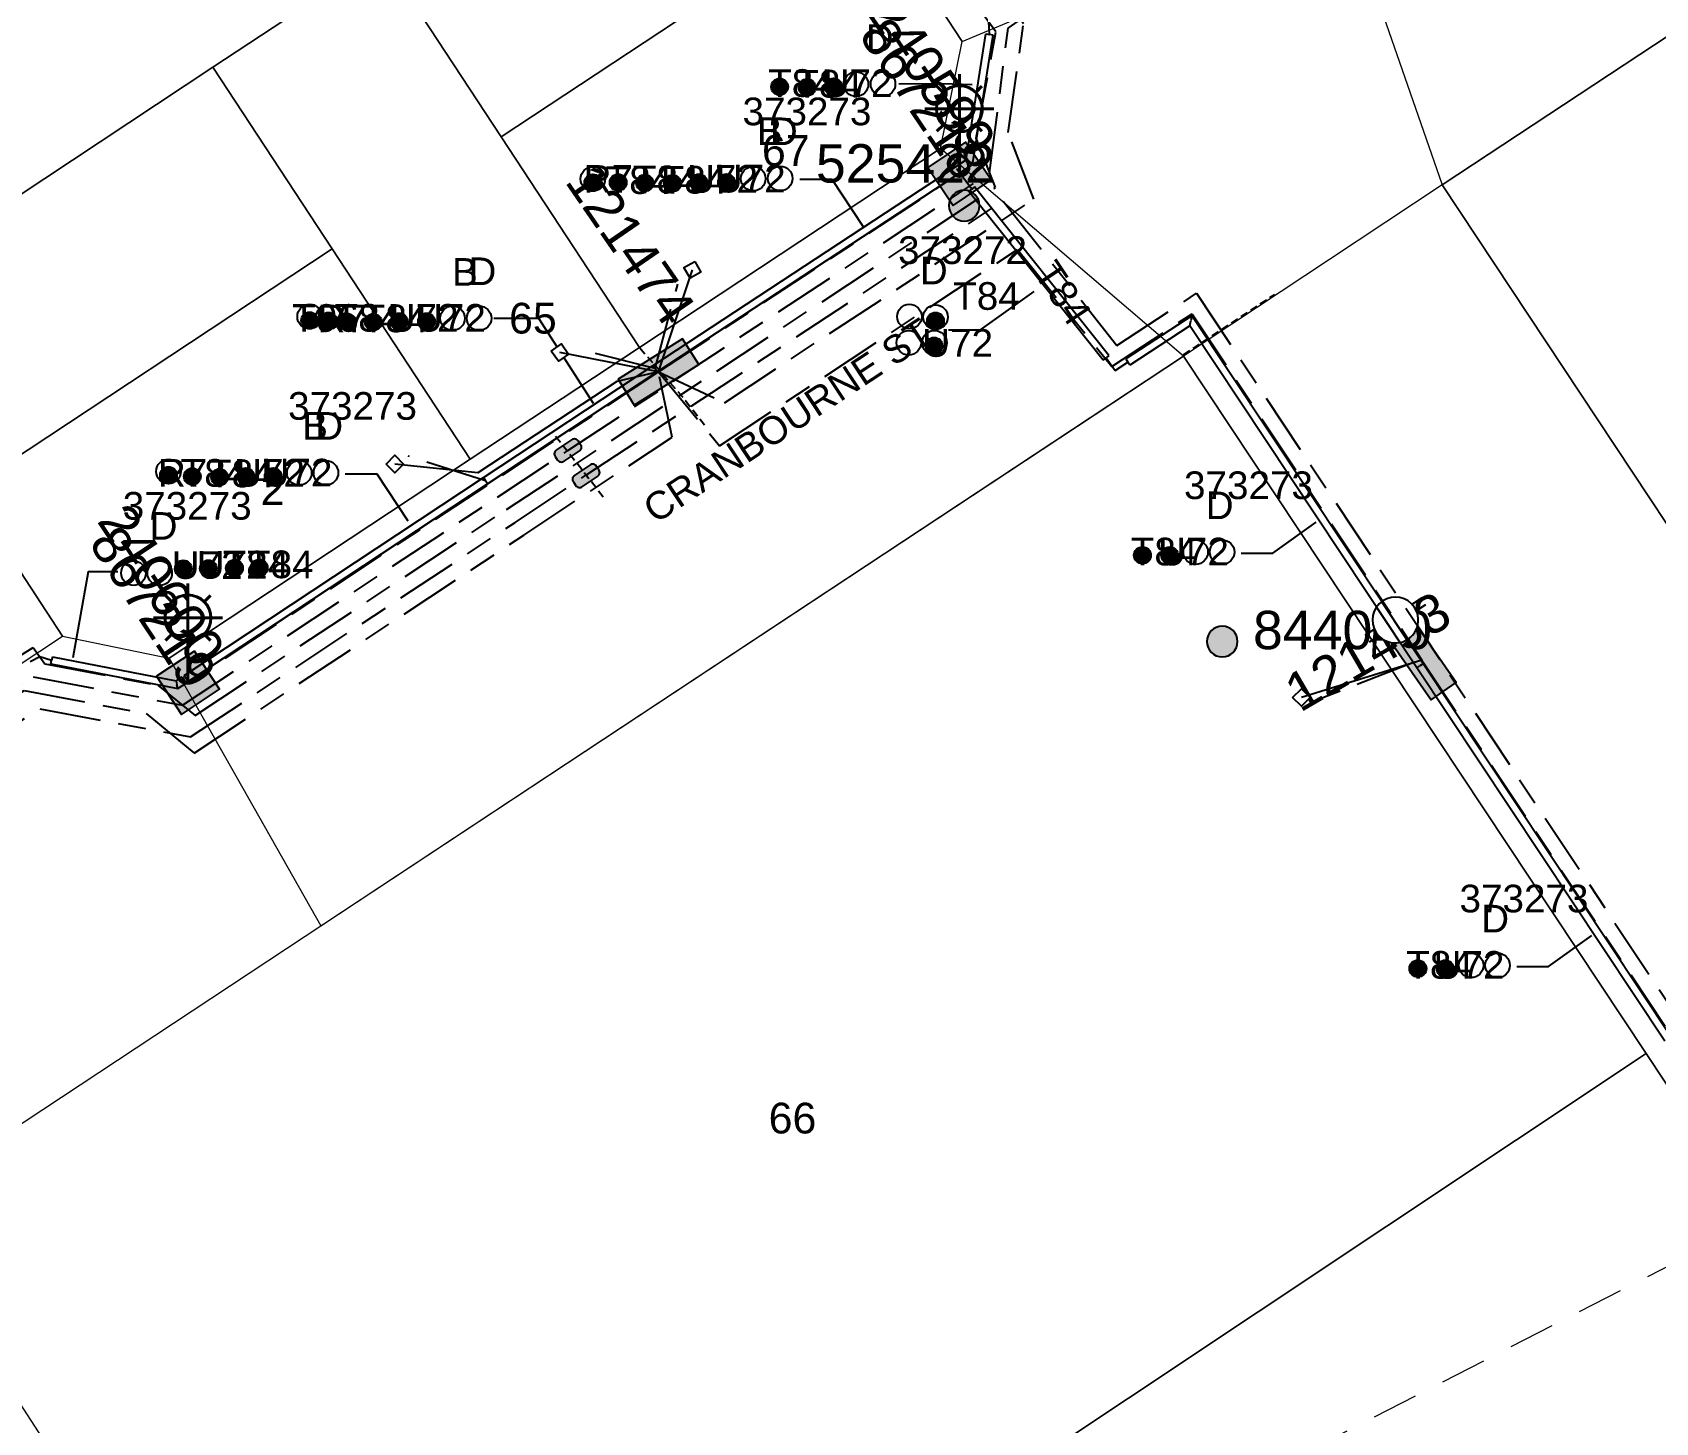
# Model space of a CAD drawing. Header units: metres. Extents: x 302064 to 304096, y 6268242 to 6271990.
# Drawn here: x 303209.8 to 303315.5, y 6270722.2 to 6270812.7 of the extents above; entities that cross this region are included whole.
import ezdxf
from ezdxf.enums import TextEntityAlignment as Align

# ---------------------------------------------------------------- set-up
doc = ezdxf.new("R2010")
doc.units = ezdxf.units.M
for name, pattern in [('Cable Exist UG', [8.2, 4, -1.2, 1.8, -1.2]), ('Dash', [5, 3, -2]), ('DASHED', [0.75, 0.5, -0.25])]:
    doc.linetypes.add(name, pattern=pattern)
doc.layers.get('0').update_dxf_attribs({"color": 6})
for name, color, linetype in [('_User Miscellaneous12', 7, 'Continuous'), ('_User_LV_Exist', 7, 'Continuous'), ('Duct_SP_EXT', 7, 'Continuous'), ('Equip_HV_EXT', 7, 'Continuous'), ('Equip_LV_EXT', 7, 'Continuous'), ('Equip_SP_SL_EXT', 7, 'Continuous'), ('Mains_HV_EXT', 1, 'Continuous'), ('Mains_LV_EXT', 5, 'Continuous'), ('Mains_LV_SL_EXT', 4, 'Continuous'), ('Services_SP_EXT', 7, 'Continuous'), ('SupportsOH_SP_TR_HV_LV_SL_EXT', 7, 'Continuous'), ('SupportsUG_SP_LV_EXT', 7, 'Continuous'), ('SupportsUG_SP_LV_SL_EXT', 7, 'Continuous'), ('Trench_SP_EXT', 7, 'Continuous')]:
    doc.layers.add(name, color=color, linetype=linetype)
for name, color, linetype, lineweight in [('Cadastre Easements_SP_EXT', 9, 'Continuous', 5), ('Cadastre Land Parcels_SP_EXT', 7, 'Continuous', 5), ('Cadastre Roads_SP_EXT', 9, 'Continuous', 5)]:
    doc.layers.add(name, color=color, linetype=linetype, lineweight=lineweight)
doc.layers.add('UNKNOWN_FEATURES', color=1, linetype='DASHED', plot=False)
doc.styles.add('COLUMN_LABEL', font='arial.ttf')
doc.styles.add('iecARIAL', font='arial.ttf', dxfattribs={"height": 2})
doc.styles.add('POLE_LABEL', font='arial.ttf')
doc.styles.get("Standard").update_dxf_attribs({"font": 'arial.ttf'})

# ---------------------------------------------------------------- blocks, each defined once
blk = doc.blocks.new('COLUMN_EXT')
blk.add_hatch(color=256).paths.add_polyline_path([(-1.49, 1.48), (-1.49, -1.49), (1.48, -1.49), (1.48, 1.48)])
blk.add_lwpolyline([(-1.49, -1.49), (1.48, -1.49), (1.48, 1.48), (-1.49, 1.48)], close=True)
for tag, height, style, flags, p in [('ASSET_NUM', 2.5, 'COLUMN_LABEL', 8, (2, 2)), ('STRUCTURE_PLANT_NUMBER', 0.2, 'POLE_LABEL', 9, (1.81, 0.03)), ('STREET_CODE', 0.2, 'COLUMN_LABEL', 9, (1.81, -0.2))]:
    blk.add_attdef(tag, text='', height=height, dxfattribs=dict(style=style, flags=flags)).set_placement(p, align=Align.MIDDLE_LEFT)
at = {"flags": 9}
for tag, p in [('COLUMN_TYPE', (1.81, -0.4)), ('OWNED_BY', (1.81, -0.6)), ('STATE', (1.81, -0.8)), ('USAGE', (1.81, -1)), ('STREETNAME', (1.81, -1.6)), ('SUBURB', (1.81, -1.8)), ('LEGEND', (1.81, -1.2)), ('LOCATION', (1.81, -1.4)), ('NOTES', (1.81, -2))]:
    blk.add_attdef(tag, text='', height=0.2, dxfattribs=at).set_placement(p, align=Align.MIDDLE_LEFT)
at = {"flags": 1}
blk.add_attdef('Z', (1.81, -2.35), '', height=0.2, dxfattribs=at)
blk = doc.blocks.new('PILLAR_EXT')
blk.add_hatch(color=256).paths.add_polyline_path([(-2.475, 0.99), (-2.475, -0.99), (2.475, -0.99), (2.475, 0.99)])
blk.add_lwpolyline([(-2.475, -0.99), (2.475, -0.99), (2.475, 0.99), (-2.475, 0.99)], close=True)
at = {"style": 'iecARIAL', "flags": 8}
blk.add_attdef('ASSET_NUM', (1.5, 3.5), '', height=2.5, dxfattribs=at)
for tag, p, flags in [('OWNED_BY', (0, -0.2), 9), ('STATE', (0, -0.4), 9), ('SUPPORT_TYPE', (0, -0.6), 9), ('USAGE', (0, -0.8), 9), ('LEGEND', (0, -1), 9), ('LOCATION', (0, -1.2), 9), ('STREETNAME', (0, -1.8), 9), ('SUBURB', (0, -2), 1), ('NOTES', (0, -1.4), 9), ('PARENT', (0, -1.6), 9)]:
    blk.add_attdef(tag, p, '', height=0.2, dxfattribs=dict(flags=flags))
blk = doc.blocks.new('DUCT_EXT')
blk.add_circle((0, 0.8), 0.8)
at = {"flags": 1}
blk.add_attdef('Z', (0, 0), '', height=0.2, dxfattribs=at)
at = {"flags": 9}
for tag, p in [('DUCT_CODE', (0, 0)), ('XSECT_TYPE', (0, -0.2)), ('STATE', (0, -0.6)), ('FB_REFERENCE', (0, -0.4)), ('NOTES', (0, -0.8))]:
    blk.add_attdef(tag, text='', height=0.2, dxfattribs=at).set_placement(p, align=Align.MIDDLE_LEFT)
blk = doc.blocks.new('SL_LANTERN_EXT')
at = {"lineweight": 40}
for p, q in [((0, 1.97), (0, 6.47)), ((-1.46, 5.68), (-1.06, 5.28)), ((1.46, 5.68), (1.06, 5.28)), ((-2.25, 4.22), (2.25, 4.22)), ((-1.46, 2.76), (-1.06, 3.16)), ((0, 0), (0, 2.72)), ((1.46, 2.76), (1.06, 3.16))]:
    blk.add_line(p, q, dxfattribs=at)
blk.add_circle((0, 4.22), 1.5, dxfattribs=at)
at = {"style": 'iecARIAL', "flags": 8}
blk.add_attdef('ASSET_NUM', (1.5, 1.5), '', height=2.5, dxfattribs=at)
for tag, p, height, flags in [('CONSTRUCTED_VOLTAGE', (0.98, -0.65), 0.2, 9), ('CONTROL_TYPE', (0.98, -0.85), 0.2, 9), ('LANTERN_PURPOSE', (0.98, -1.05), 0.2, 9), ('LANTERN_TYPE', (0.98, -1.25), 0.2, 9), ('LNUMBER', (2.18, -3.25), 2.5, 8), ('OPERATING_VOLTAGE', (0.98, -1.65), 0.2, 9), ('ORIENTATION', (0.98, -1.85), 0.2, 9), ('OWNED_BY', (0.98, -2.05), 0.2, 9), ('STATE', (0.98, -2.25), 0.2, 9), ('NO_PHASES', (0.98, -1.45), 0.2, 9), ('USAGE', (0.98, -2.45), 0.2, 9), ('CEXIST', (0.98, -2.65), 0.2, 9), ('CNEW', (0.98, -2.85), 0.2, 9), ('CNUMBER', (0.98, -3.05), 0.2, 9), ('CREMOVE', (0.98, -3.25), 0.2, 9), ('CREPLACE', (0.98, -3.45), 0.2, 9), ('LKINGHEIGHT', (0.98, -3.65), 0.2, 9), ('LBRACKET', (0.98, -3.85), 0.2, 9), ('LBRACKETVOCAB', (0.98, -4.05), 0.2, 9), ('LCATEGORY', (0.98, -4.25), 0.2, 9), ('LCHARGE1', (0.98, -4.45), 0.2, 9), ('LCHARGE1PERCENT', (0.98, -4.65), 0.2, 9), ('LCHARGE2', (0.98, -4.85), 0.2, 9), ('LCHARGE2PERCENT', (0.98, -5.05), 0.2, 9), ('LCHARGE3', (0.98, -5.25), 0.2, 9), ('LCHARGE3PERCENT', (0.98, -5.45), 0.2, 9), ('LEXIST', (0.98, -5.65), 0.2, 9), ('LLAMP', (0.98, -5.85), 0.2, 9), ('LLAMPVOCAB', (0.98, -6.05), 0.2, 9), ('LMAST', (0.98, -6.25), 0.2, 9), ('LMASTVOCAB', (0.98, -6.45), 0.2, 9), ('LNEW', (0.98, -6.65), 0.2, 9), ('LANTNUMBER', (0.98, -6.85), 0.2, 9), ('LOUTREACH', (0.98, -7.25), 0.2, 9), ('LOUTREACHVOCAB', (0.98, -7.45), 0.2, 9), ('LRATECODE', (0.98, -7.65), 0.2, 9), ('LREMOVE', (0.98, -7.85), 0.2, 9), ('LREPLACE', (0.98, -8.05), 0.2, 9), ('LTYPE', (0.98, -8.25), 0.2, 9), ('LTYPEVOCAB', (0.98, -8.45), 0.2, 9), ('LEGEND', (0.98, -8.65), 0.2, 9), ('STREETNAME', (0.98, -9.25), 0.2, 9), ('SUBURB', (0.98, -9.45), 0.2, 1), ('LOCATION', (0.98, -8.85), 0.2, 9), ('NOTES', (0.98, -9.05), 0.2, 9)]:
    blk.add_attdef(tag, p, '', height=height, dxfattribs=dict(flags=flags))
blk = doc.blocks.new('CCP_EXT')
at = {"flags": 9}
for tag, p in [('STATE', (0, -1.8)), ('USAGE', (0, -1.2)), ('LEGEND', (0, -1.4)), ('LIFE_SUPPORT', (0, -1.6)), ('NOTES', (0, -2))]:
    blk.add_attdef(tag, text='', height=0.2, dxfattribs=at).set_placement(p, align=Align.MIDDLE_LEFT)
blk.add_wipeout([(0, 0.57), (0.57, 0), (0, -0.57), (-0.57, 0)])
blk.add_lwpolyline([(-0.57, 0), (0, 0.57), (0.57, 0), (0, -0.57), (-0.57, 0)])
at = {"flags": 1}
blk.add_attdef('Z', (0, 0), '', height=0.2, dxfattribs=at)
at = {"flags": 9}
for tag, p in [('CCP_TYPE', (0, 0)), ('CONSTRUCTED_VOLTAGE', (0, -0.2)), ('OPERATING_VOLTAGE', (0, -0.6)), ('ORIENTATION', (0, -0.8)), ('OWNED_BY', (0, -1)), ('NO_PHASES', (0, -0.4))]:
    blk.add_attdef(tag, text='', height=0.2, dxfattribs=at).set_placement(p, align=Align.MIDDLE_LEFT)
blk = doc.blocks.new('POLE_EXT')
blk.add_hatch(color=256).paths.add_polyline_path([(-1, 0, 1), (1, 0, 1)])
blk.add_lwpolyline([(-1, 0, 1), (1, 0, 1)], format="xyb", close=True)
for tag, height, flags, p in [('pNumber', 2.5, 8, (-17.84, 2.07)), ('OWNED_BY', 0.2, 9, (1.35, -0.4)), ('SPECIAL_USE', 0.2, 9, (1.35, -0.8)), ('STATE', 0.2, 9, (1.35, -1)), ('PARENT', 0.2, 9, (1.35, -0.6)), ('cLV', 0.2, 9, (1.35, -1.4)), ('hDepth', 0.2, 9, (1.35, -1.6)), ('hDia', 0.2, 9, (1.35, -1.8)), ('cHV', 0.2, 9, (1.35, -2)), ('USAGE', 0.2, 9, (1.35, -1.2)), ('LBRACKET', 0.2, 9, (1.35, -2.2)), ('LExisting', 0.2, 9, (1.35, -2.4)), ('LANTNUMBER', 0.2, 9, (1.35, -2.6)), ('LOther', 0.2, 9, (1.35, -2.8)), ('LRemove', 0.2, 9, (1.35, -3)), ('LEGEND', 0.2, 9, (1.35, -3.2)), ('cLinedev', 0.2, 9, (1.35, -3.4)), ('pExisting', 0.2, 9, (1.35, -3.8)), ('LOCATION', 0.2, 9, (1.35, -3.6)), ('PFNUMBER', 0.2, 9, (1.35, -4)), ('NEWPFNUMBER', 0.2, 9, (1.35, -4.2)), ('pFooting', 0.2, 9, (1.35, -4.4)), ('pNew', 0.2, 9, (1.35, -4.6)), ('pRelocate', 0.2, 9, (1.35, -5)), ('pRemove', 0.2, 9, (1.35, -5.2)), ('pReplace', 0.2, 9, (1.35, -5.4)), ('pStay', 0.2, 9, (1.35, -5.6)), ('pType', 0.2, 9, (1.35, -5.8)), ('cspan', 0.2, 9, (1.35, -6)), ('STREETNAME', 0.2, 9, (1.35, -6.2)), ('SUBURB', 0.2, 9, (1.35, -6.4)), ('OPERATED_BY', 0.2, 9, (1.36, -7.01)), ('NOTES', 0.2, 9, (1.35, -6.6)), ('MAINTAINED_BY', 0.2, 9, (1.36, -6.81))]:
    blk.add_attdef(tag, text='', height=height, dxfattribs=dict(flags=flags)).set_placement(p, align=Align.MIDDLE_LEFT)
at = {"style": 'POLE_LABEL'}
for tag, height, flags, p in [('ASSET_NUM', 2.5, 8, (2, 2)), ('STRUCTURE_PLANT_NUMBER', 0.2, 9, (1.35, 0.03)), ('STREET_CODE', 0.2, 9, (1.35, -0.2))]:
    blk.add_attdef(tag, text='', height=height, dxfattribs=dict(at, flags=flags)).set_placement(p, align=Align.MIDDLE_LEFT)
at = {"flags": 1}
blk.add_attdef('Z', (1.35, -7.33), '', height=0.2, dxfattribs=at)
blk = doc.blocks.new('HV_STJ_EXT')
h = blk.add_hatch(color=256)
edge = h.paths.add_edge_path()
edge.add_ellipse((-0.59, 0.13), major_axis=(0.226, 0.226), ratio=1, start_angle=45, end_angle=135)
edge.add_line((-0.91, 0.13), (-0.91, -0.13))
edge.add_ellipse((-0.59, -0.13), major_axis=(0.226, 0.226), ratio=1, start_angle=135, end_angle=225)
edge.add_line((-0.59, -0.45), (0.59, -0.45))
edge.add_ellipse((0.59, -0.13), major_axis=(-0.226, 0.226), ratio=1, start_angle=135, end_angle=225)
edge.add_line((0.91, -0.13), (0.91, 0.13))
edge.add_ellipse((0.59, 0.13), major_axis=(-0.226, 0.226), ratio=1, start_angle=225, end_angle=315)
edge.add_line((0.59, 0.45), (-0.59, 0.45))
blk.add_lwpolyline([(-0.91, 0.13), (-0.91, -0.13, 0.414214), (-0.59, -0.45), (0.59, -0.45, 0.414214), (0.91, -0.13), (0.91, 0.13, 0.414214), (0.59, 0.45), (-0.59, 0.45, 0.414214)], format="xyb", close=True)
for tag, flags, p in [('ORIENTATION', 9, (1.5, 0)), ('Z', 1, (1.5, -0.8)), ('USAGE', 9, (1.5, -0.2)), ('LEGEND', 9, (1.5, -0.4)), ('NOTES', 9, (1.5, -0.6))]:
    blk.add_attdef(tag, text='', height=0.2, dxfattribs=dict(flags=flags)).set_placement(p, align=Align.MIDDLE_LEFT)
blk = doc.blocks.new('LV_UG_LINKS_OPEN_EXT')
for p, q in [((-0.25, 1.47), (-0.25, 2.22)), ((0.25, 1.47), (0.25, 2.22)), ((-0.25, -1.47), (-0.25, -2.22)), ((0.25, -1.47), (0.25, -2.22))]:
    blk.add_line(p, q)
at = {"flags": 9}
for tag, p in [('ACTUAL_STATUS', (0, 0)), ('CONSTRUCTED_VOLTAGE', (0, -0.2)), ('OPERATING_VOLTAGE', (0, -0.6)), ('ORIENTATION', (0, -0.8)), ('STATE', (0, -1)), ('NO_PHASES', (0, -0.4)), ('SWITCH_TYPE', (0, -1.2)), ('USAGE', (0, -1.4)), ('NOTES', (0, -1.6))]:
    blk.add_attdef(tag, text='', height=0.2, dxfattribs=at).set_placement(p, align=Align.MIDDLE_LEFT)
at = {"flags": 1}
blk.add_attdef('Z', (0, 0), '', height=0.2, dxfattribs=at)
blk.add_wipeout([(-0.25, 1.47), (-0.43, 1.43), (-0.61, 1.36), (-0.77, 1.28), (-0.93, 1.17), (-1.07, 1.05), (-1.19, 0.9), (-1.29, 0.75), (-1.38, 0.58), (-1.44, 0.4), (-1.48, 0.22), (-1.49, 0.03), (-1.49, -0.16), (-1.45, -0.34), (-1.4, -0.52), (-1.32, -0.69), (-1.23, -0.85), (-1.11, -1), (-0.98, -1.13), (-0.83, -1.24), (-0.66, -1.34), (-0.49, -1.41), (-0.31, -1.46), (-0.13, -1.49), (0.06, -1.49), (0.25, -1.47), (0.43, -1.43), (0.61, -1.36), (0.77, -1.28), (0.93, -1.17), (1.07, -1.05), (1.19, -0.9), (1.29, -0.75), (1.38, -0.58), (1.44, -0.4), (1.48, -0.22), (1.49, -0.03), (1.49, 0.16), (1.45, 0.34), (1.4, 0.52), (1.32, 0.69), (1.23, 0.85), (1.11, 1), (0.98, 1.13), (0.83, 1.24), (0.66, 1.34), (0.49, 1.41), (0.31, 1.46), (0.13, 1.49), (-0.06, 1.49)])
blk.add_lwpolyline([(0, -1.49, 1), (0, 1.49, 1)], format="xyb", close=True)
blk = doc.blocks.new('CABLE_LARGE_EXT')
h = blk.add_hatch(color=256)
edge = h.paths.add_edge_path()
edge.add_arc((0, 0.55), 0.55, 0, 360)
blk.add_circle((0, 0.55), 0.55)
at = {"flags": 1}
blk.add_attdef('Z', (0, 0), '', height=0.2, dxfattribs=at)
at = {"flags": 9}
for tag, p in [('COND_CODE', (0, 0)), ('STATE', (0, -0.4)), ('XSECT_SIZE', (0, -0.6)), ('FB_REFERENCE', (0, -0.2)), ('NOTES', (0, -0.8))]:
    blk.add_attdef(tag, text='', height=0.2, dxfattribs=at).set_placement(p, align=Align.MIDDLE_LEFT)

msp = doc.modelspace()

# ---------------------------------------------------------------- linework, layer by layer
at = {"layer": '_User Miscellaneous12'}
for p, q in [((303270.5675, 6270804.2659), (303271.8705, 6270812.5655)), ((303271.0417, 6270804.1915), (303272.3447, 6270812.4911)), ((303271.8705, 6270812.5655), (303272.1076, 6270812.5283)), ((303272.3447, 6270812.4911), (303272.1076, 6270812.5283)), ((303270.5675, 6270804.2659), (303270.8046, 6270804.2287)), ((303270.6728, 6270804.4293), (303270.8046, 6270804.2287)), ((303270.9364, 6270804.0281), (303270.8046, 6270804.2287)), ((303271.0417, 6270804.1915), (303270.8046, 6270804.2287)), ((303270.769, 6270802.3201), (303270.9567, 6270802.4697)), ((303279.5132, 6270791.3444), (303270.769, 6270802.3201)), ((303271.1444, 6270802.6192), (303270.9567, 6270802.4697)), ((303279.8886, 6270791.6435), (303271.1444, 6270802.6192)), ((303285.293, 6270794.2277), (303280.9824, 6270791.4172)), ((303285.1565, 6270793.5657), (303281.2445, 6270791.0151)), ((303285.1565, 6270793.5657), (303285.2247, 6270793.8967)), ((303285.293, 6270794.2277), (303285.2247, 6270793.8967)), ((303279.5132, 6270791.3444), (303279.7009, 6270791.4939)), ((303279.8886, 6270791.6435), (303279.7009, 6270791.4939)), ((303280.9824, 6270791.4172), (303281.1134, 6270791.2161)), ((303281.2445, 6270791.0151), (303281.1134, 6270791.2161)), ((303239.4492, 6270783.2979), (303250.4871, 6270790.5892)), ((303250.2225, 6270790.9897), (303250.3548, 6270790.7895)), ((303250.223, 6270790.9901), (303250.3548, 6270790.7895)), ((303250.4866, 6270790.5889), (303250.3548, 6270790.7895)), ((303250.4871, 6270790.5892), (303250.3548, 6270790.7895)), ((303219.9648, 6270770.4247), (303239.4493, 6270783.2979)), ((303239.1847, 6270783.6984), (303239.317, 6270783.4981)), ((303239.1847, 6270783.6984), (303239.317, 6270783.4981)), ((303239.4492, 6270783.2979), (303239.317, 6270783.4981)), ((303239.4493, 6270783.2979), (303239.317, 6270783.4981)), ((303211.0279, 6270771.5719), (303211.0737, 6270771.8075)), ((303211.0279, 6270771.5719), (303219.2832, 6270769.9648)), ((303211.1196, 6270772.0431), (303211.0737, 6270771.8075)), ((303211.1196, 6270772.0431), (303219.182, 6270770.4735)), ((303316.0759, 6270747.0277), (303299.9341, 6270771.3233)), ((303219.182, 6270770.4735), (303219.5615, 6270770.7248)), ((303219.182, 6270770.4735), (303219.2326, 6270770.2191)), ((303219.2832, 6270769.9648), (303219.2326, 6270770.2191)), ((303219.2832, 6270769.9648), (303219.8266, 6270770.3246)), ((303219.5615, 6270770.7248), (303219.694, 6270770.5247)), ((303219.8266, 6270770.3246), (303219.694, 6270770.5247)), ((303219.7002, 6270770.8252), (303219.8325, 6270770.625)), ((303219.9648, 6270770.4247), (303219.8325, 6270770.625))]:
    msp.add_line(p, q, dxfattribs=at)
at = {"layer": 'Cadastre Easements_SP_EXT', "linetype": 'Dash'}
msp.add_lwpolyline([(303356.2729, 6270683.7209), (303322.063, 6270735.3491), (303285.2229, 6270716.4171), (303233.915, 6270685.005), (303259.575, 6270645.4461), (303267.5759, 6270633.112), (303288.8471, 6270646.049), (303317.018, 6270663.245), (303356.2729, 6270683.7209)], close=True, dxfattribs=at)
at = {"layer": 'Cadastre Land Parcels_SP_EXT', "linetype": 'Continuous'}
for points in [[(303264.1129, 6270821.5766), (303256.3607, 6270833.3905), (303232.579, 6270817.6742), (303240.3354, 6270805.8634), (303264.1129, 6270821.5766)], [(303493.73, 6270609.344), (303466.963, 6270649.711), (303421.396, 6270718.428), (303387.492, 6270769.56), (303346.031, 6270832.084), (303301.583, 6270802.756), (303339.847, 6270744.975), (303373.194, 6270694.621), (303403.795, 6270648.412), (303446.993, 6270583.179), (303493.73, 6270609.344)], [(303221.5724, 6270810.3996), (303227.0757, 6270814.0374), (303218.8017, 6270826.6373), (303189.5259, 6270807.2902), (303197.7983, 6270794.6904), (303221.5724, 6270810.3996)], [(303268.9251, 6270805.1154), (303270.3468, 6270812.0775), (303264.1129, 6270821.5766), (303240.3354, 6270805.8634), (303249.3311, 6270792.1675), (303268.9251, 6270805.1154)], [(303249.3311, 6270792.1675), (303240.3354, 6270805.8634), (303232.579, 6270817.6742), (303227.0757, 6270814.0374), (303221.5724, 6270810.3996), (303229.3264, 6270798.5878), (303238.3196, 6270784.8918), (303249.3311, 6270792.1675)], [(303229.3264, 6270798.5878), (303221.5724, 6270810.3996), (303197.7983, 6270794.6904), (303205.5531, 6270782.8785), (303229.3264, 6270798.5878)], [(303238.3196, 6270784.8918), (303229.3264, 6270798.5878), (303205.5531, 6270782.8785), (303211.7878, 6270773.3825), (303218.7256, 6270771.9438), (303238.3196, 6270784.8918)], [(303314.859, 6270746.221), (303284.741, 6270791.595), (303200.764, 6270736.137), (303230.597, 6270690.121), (303314.859, 6270746.221)], [(303428.956, 6270574.034), (303379.995, 6270647.923), (303356.273, 6270683.721), (303322.063, 6270735.349), (303314.859, 6270746.221), (303230.597, 6270690.121), (303233.915, 6270685.005), (303259.575, 6270645.446), (303267.576, 6270633.112), (303337.064, 6270525.981), (303428.956, 6270574.034)]]:
    msp.add_lwpolyline(points, close=True, dxfattribs=at)
at = {"layer": 'Cadastre Roads_SP_EXT', "linetype": 'Continuous'}
for points in [[(303853.791, 6271166.469), (303848.45, 6271174.71), (303842.473, 6271183.931), (303796.018, 6271153.269), (303711.962, 6271097.704), (303627.799, 6271042.074), (303544.169, 6270986.875), (303458.349, 6270930.203), (303294.772, 6270822.308), (303298.107, 6270812.734), (303301.583, 6270802.756), (303346.031, 6270832.084), (303385.277, 6270858.028), (303407.537, 6270872.7), (303469.497, 6270913.649), (303557.167, 6270971.372), (303640.846, 6271026.484), (303724.893, 6271081.733), (303808.452, 6271136.668), (303831.678, 6271151.943), (303853.791, 6271166.469)], [(303294.7724, 6270822.3082), (303232.8222, 6270913.6674), (303181.7219, 6270989.0593), (303165.1337, 6270972.2895), (303172.6472, 6270960.8565), (303181.6703, 6270947.1264), (303189.9486, 6270934.5297), (303198.2268, 6270921.9329), (303206.6157, 6270909.1684), (303214.8938, 6270896.5727), (303217.848, 6270892.0764), (303223.167, 6270883.9718), (303231.5485, 6270871.1992), (303239.8192, 6270858.5963), (303248.0899, 6270845.9934), (303256.3606, 6270833.3905), (303264.1129, 6270821.5765), (303270.3468, 6270812.0775), (303294.7724, 6270822.3082)]]:
    msp.add_lwpolyline(points, close=True, dxfattribs=at)
msp.add_lwpolyline([(303198.4172, 6270764.5466), (303211.7877, 6270773.3825), (303211.7877, 6270773.3825), (303205.553, 6270782.8785)], dxfattribs=at)
at = {"layer": 'Duct_SP_EXT'}
for p, q in [((303270.5675, 6270804.2659), (303271.8705, 6270812.5655)), ((303271.0417, 6270804.1915), (303272.3447, 6270812.4911)), ((303271.8705, 6270812.5655), (303272.1076, 6270812.5283)), ((303272.3447, 6270812.4911), (303272.1076, 6270812.5283)), ((303270.5675, 6270804.2659), (303270.8046, 6270804.2287)), ((303270.6728, 6270804.4293), (303270.8046, 6270804.2287)), ((303270.9364, 6270804.0281), (303270.8046, 6270804.2287)), ((303271.0417, 6270804.1915), (303270.8046, 6270804.2287)), ((303270.769, 6270802.3201), (303270.9567, 6270802.4697)), ((303279.5132, 6270791.3444), (303270.769, 6270802.3201)), ((303271.1444, 6270802.6192), (303270.9567, 6270802.4697)), ((303279.8886, 6270791.6435), (303271.1444, 6270802.6192)), ((303285.293, 6270794.2277), (303280.9824, 6270791.4172)), ((303285.1565, 6270793.5657), (303281.2445, 6270791.0151)), ((303285.1565, 6270793.5657), (303285.2247, 6270793.8967)), ((303285.293, 6270794.2277), (303285.2247, 6270793.8967)), ((303279.5132, 6270791.3444), (303279.7009, 6270791.4939)), ((303279.8886, 6270791.6435), (303279.7009, 6270791.4939)), ((303280.9824, 6270791.4172), (303281.1134, 6270791.2161)), ((303281.2445, 6270791.0151), (303281.1134, 6270791.2161)), ((303239.4492, 6270783.2979), (303250.4871, 6270790.5892)), ((303250.2225, 6270790.9897), (303250.3548, 6270790.7895)), ((303250.223, 6270790.9901), (303250.3548, 6270790.7895)), ((303250.4866, 6270790.5889), (303250.3548, 6270790.7895)), ((303250.4871, 6270790.5892), (303250.3548, 6270790.7895)), ((303219.9648, 6270770.4247), (303239.4493, 6270783.2979)), ((303239.1847, 6270783.6984), (303239.317, 6270783.4981)), ((303239.1847, 6270783.6984), (303239.317, 6270783.4981)), ((303239.4492, 6270783.2979), (303239.317, 6270783.4981)), ((303239.4493, 6270783.2979), (303239.317, 6270783.4981)), ((303211.0279, 6270771.5719), (303211.0737, 6270771.8075)), ((303211.0279, 6270771.5719), (303219.2832, 6270769.9648)), ((303211.1196, 6270772.0431), (303211.0737, 6270771.8075)), ((303211.1196, 6270772.0431), (303219.182, 6270770.4735)), ((303316.0759, 6270747.0277), (303299.9341, 6270771.3233)), ((303219.182, 6270770.4735), (303219.5615, 6270770.7248)), ((303219.182, 6270770.4735), (303219.2326, 6270770.2191)), ((303219.2832, 6270769.9648), (303219.2326, 6270770.2191)), ((303219.2832, 6270769.9648), (303219.8266, 6270770.3246)), ((303219.5615, 6270770.7248), (303219.694, 6270770.5247)), ((303219.8266, 6270770.3246), (303219.694, 6270770.5247)), ((303219.7002, 6270770.8252), (303219.8325, 6270770.625)), ((303219.9648, 6270770.4247), (303219.8325, 6270770.625))]:
    msp.add_line(p, q, dxfattribs=at)
for points in [[(303266.2136, 6270809.3132), (303269.0433, 6270809.345), (303270.9897, 6270809.2702)], [(303259.7666, 6270803.1127), (303261.8529, 6270803.1282), (303263.8676, 6270800.0589)], [(303269.443, 6270793.3129), (303271.5231, 6270793.3182), (303275.0158, 6270795.8138)], [(303239.8573, 6270794.0754), (303242.7648, 6270794.0711), (303246.3283, 6270788.5483)], [(303230.1777, 6270783.9442), (303232.2331, 6270783.9476), (303234.2511, 6270780.8771)], [(303288.501, 6270778.7837), (303290.5589, 6270778.7837), (303293.3893, 6270780.7917)], [(303215.3881, 6270777.5679), (303213.4607, 6270777.5738), (303212.452, 6270771.9787)], [(303306.4325, 6270751.8879), (303308.4905, 6270751.8879), (303311.3209, 6270753.896)]]:
    msp.add_lwpolyline(points, dxfattribs=at)
at = {"layer": 'Trench_SP_EXT', "linetype": 'Cable Exist UG'}
for points in [[(303272.1076, 6270812.5284), (303272.0625, 6270813.3849), (303272.8324, 6270813.8903)], [(303270.9566, 6270802.4697), (303269.9746, 6270803.793)], [(303250.3548, 6270790.7896), (303245.4067, 6270792.0478)], [(303279.7009, 6270791.4939), (303280.2958, 6270790.6771), (303281.1135, 6270791.2162)], [(303209.6651, 6270771.7272), (303210.2967, 6270772.0527), (303211.0737, 6270771.8075)]]:
    msp.add_lwpolyline(points, dxfattribs=at)
at = {"layer": 'UNKNOWN_FEATURES'}
for points in [[(303284.7396, 6270791.685), (303290.6832, 6270795.6238)], [(303249.3624, 6270792.1334), (303252.337, 6270788.7056), (303253.6488, 6270787.0221)], [(303246.969, 6270782.4309), (303245.5801, 6270784.2161), (303243.8043, 6270786.4623)]]:
    msp.add_lwpolyline(points, dxfattribs=at)

# ---------------------------------------------------------------- block references
at = {"layer": 'Duct_SP_EXT'}
for name, p in [('CABLE_LARGE_EXT', (303258.4579, 6270808.5767)), ('CABLE_LARGE_EXT', (303260.2415, 6270808.5369)), ('CABLE_LARGE_EXT', (303261.9569, 6270808.5855)), ('DUCT_EXT', (303263.4264, 6270808.4979)), ('DUCT_EXT', (303265.1857, 6270808.511)), ('DUCT_EXT', (303246.3011, 6270802.3332)), ('DUCT_EXT', (303256.7407, 6270802.3509)), ('DUCT_EXT', (303258.4994, 6270802.3698)), ('CABLE_LARGE_EXT', (303246.3011, 6270802.3332)), ('CABLE_LARGE_EXT', (303247.9453, 6270802.3531)), ('CABLE_LARGE_EXT', (303249.6759, 6270802.32)), ('CABLE_LARGE_EXT', (303251.4791, 6270802.2945)), ('CABLE_LARGE_EXT', (303253.2006, 6270802.3499)), ('CABLE_LARGE_EXT', (303254.9996, 6270802.3637)), ('DUCT_EXT', (303227.8657, 6270793.3735)), ('CABLE_LARGE_EXT', (303227.8657, 6270793.3735)), ('DUCT_EXT', (303229.0837, 6270793.3453)), ('CABLE_LARGE_EXT', (303229.0836, 6270793.3453)), ('CABLE_LARGE_EXT', (303230.2468, 6270793.308)), ('CABLE_LARGE_EXT', (303232.0133, 6270793.2628)), ('CABLE_LARGE_EXT', (303233.7036, 6270793.3024)), ('CABLE_LARGE_EXT', (303235.479, 6270793.3035)), ('DUCT_EXT', (303237.1688, 6270793.2657)), ('DUCT_EXT', (303238.8926, 6270793.2675)), ('DUCT_EXT', (303266.9046, 6270793.3754)), ('DUCT_EXT', (303268.605, 6270793.3444)), ('CABLE_LARGE_EXT', (303268.6051, 6270793.3443)), ('DUCT_EXT', (303266.8616, 6270791.675)), ('DUCT_EXT', (303268.5313, 6270791.6774)), ('CABLE_LARGE_EXT', (303268.5066, 6270791.7166)), ('DUCT_EXT', (303218.6789, 6270783.3002)), ('CABLE_LARGE_EXT', (303218.6789, 6270783.3003)), ('CABLE_LARGE_EXT', (303220.2297, 6270783.2174)), ('CABLE_LARGE_EXT', (303222.0085, 6270783.1789)), ('CABLE_LARGE_EXT', (303223.7087, 6270783.2238)), ('CABLE_LARGE_EXT', (303225.4937, 6270783.2307)), ('DUCT_EXT', (303227.1927, 6270783.1997)), ('DUCT_EXT', (303228.9283, 6270783.2086)), ('DUCT_EXT', (303285.5334, 6270778.0519)), ('DUCT_EXT', (303287.2571, 6270778.0528)), ('CABLE_LARGE_EXT', (303282.0684, 6270778.0911)), ('CABLE_LARGE_EXT', (303283.8443, 6270778.0911)), ('DUCT_EXT', (303216.4031, 6270776.6847)), ('DUCT_EXT', (303218.107, 6270776.6793)), ('CABLE_LARGE_EXT', (303219.6448, 6270777.2147)), ('CABLE_LARGE_EXT', (303221.2729, 6270777.2316)), ('CABLE_LARGE_EXT', (303222.971, 6270777.2486)), ('CABLE_LARGE_EXT', (303224.5823, 6270777.2764)), ('CABLE_LARGE_EXT', (303300, 6270751.1953)), ('CABLE_LARGE_EXT', (303301.7758, 6270751.1953)), ('DUCT_EXT', (303303.4649, 6270751.1561)), ('DUCT_EXT', (303305.1887, 6270751.157))]:
    msp.add_blockref(name, p, dxfattribs=at)
at = {"layer": 'Equip_HV_EXT'}
for p, rotation in [((303244.6751, 6270785.4611), 33.45666776819273), ((303245.8615, 6270783.8131), 33.74671966068048)]:
    msp.add_blockref('HV_STJ_EXT', p, dxfattribs=dict(at, rotation=rotation))
at = {"layer": 'Equip_SP_SL_EXT'}
ref = msp.add_blockref('SL_LANTERN_EXT', (303270.1587, 6270803.4801), dxfattribs=at)
ref.add_attrib('ASSET_NUM', '240599', dxfattribs={"layer": '0', "height": 2.5, "rotation": 304.096274, "style": 'iecARIAL'}).set_placement((303271.6587, 6270804.9801), align=Align.MIDDLE_RIGHT)
ref = msp.add_blockref('SL_LANTERN_EXT', (303219.9458, 6270770.3423), dxfattribs=at)
ref.add_attrib('ASSET_NUM', '240600', dxfattribs={"layer": '0', "height": 2.5, "rotation": 303.456567, "style": 'iecARIAL'}).set_placement((303221.4458, 6270771.8423), align=Align.MIDDLE_RIGHT)
at = {"layer": 'SupportsOH_SP_TR_HV_LV_SL_EXT'}
ref = msp.add_blockref('POLE_EXT', (303270.4714, 6270801.3956), dxfattribs=at)
ref.add_attrib('ASSET_NUM', '525422', dxfattribs={"layer": '0', "height": 2.5, "style": 'POLE_LABEL'}).set_placement((303272.4714, 6270802.1456), align=Align.BOTTOM_RIGHT)
ref = msp.add_blockref('POLE_EXT', (303287.266, 6270773.031), dxfattribs=at)
ref.add_attrib('ASSET_NUM', '844040', dxfattribs={"layer": '0', "height": 2.5, "style": 'POLE_LABEL'}).set_placement((303289.266, 6270773.781), align=Align.MIDDLE_LEFT)
at = {"layer": 'SupportsUG_SP_LV_EXT'}
ref = msp.add_blockref('PILLAR_EXT', (303250.5672, 6270790.5739), dxfattribs=dict(at, rotation=32.08793429989252))
ref.add_attrib('ASSET_NUM', '121474', dxfattribs={"layer": '0', "height": 2.5, "rotation": 304.54798, "style": 'iecARIAL'}).set_placement((303252.0672, 6270794.0739), align=Align.MIDDLE_RIGHT)
ref = msp.add_blockref('PILLAR_EXT', (303300.2635, 6270771.826), dxfattribs=dict(at, rotation=304.7843863284235))
ref.add_attrib('ASSET_NUM', '121493', dxfattribs={"layer": '0', "height": 2.5, "rotation": 30.244289, "style": 'iecARIAL'}).set_placement((303301.7635, 6270775.326), align=Align.MIDDLE_RIGHT)
at = {"layer": 'SupportsUG_SP_LV_SL_EXT'}
ref = msp.add_blockref('COLUMN_EXT', (303270.1587, 6270803.4801), dxfattribs=dict(at, rotation=34.09627370129584))
ref.add_attrib('ASSET_NUM', '867218', dxfattribs={"layer": '0', "height": 2.5, "rotation": 304.096274, "style": 'COLUMN_LABEL'}).set_placement((303272.1587, 6270804.2301), align=Align.TOP_RIGHT)
ref = msp.add_blockref('COLUMN_EXT', (303219.9458, 6270770.3423), dxfattribs=dict(at, rotation=213.456566685998))
ref.add_attrib('ASSET_NUM', '867219', dxfattribs={"layer": '0', "height": 2.5, "rotation": 303.456567, "style": 'COLUMN_LABEL'}).set_placement((303221.9458, 6270771.0923), align=Align.TOP_RIGHT)

# ---------------------------------------------------------------- texts
at = {"layer": 'Cadastre Land Parcels_SP_EXT'}
for s, p in [('67', (303257.3035, 6270803.9834)), ('65', (303240.8423, 6270793.072)), ('2', (303224.6769, 6270781.9122)), ('66', (303257.7402, 6270741.0185))]:
    msp.add_text(s, height=2, dxfattribs=at).set_placement(p)
at = {"layer": 'Cadastre Roads_SP_EXT'}
msp.add_text('CRANBOURNE ST', height=1.8, rotation=33.449706, dxfattribs=at).set_placement((303250.3722, 6270780.6532))
at = {"layer": 'Duct_SP_EXT'}
for s, p in [('D', (303264.0616, 6270811.3868)), ('T84', (303257.7082, 6270808.474)), ('T84', (303259.4775, 6270808.4258)), ('U72', (303261.1898, 6270808.473)), ('373273', (303256.0407, 6270806.6269)), ('B', (303256.9677, 6270805.3383)), ('D', (303257.8189, 6270805.3345)), ('R7', (303245.6996, 6270802.2299)), ('T84', (303247.1263, 6270802.1575)), ('T84', (303248.9046, 6270802.203)), ('T84', (303250.7103, 6270802.1795)), ('U72', (303252.4316, 6270802.235)), ('U72', (303254.2365, 6270802.2514)), ('373272', (303266.1663, 6270797.5989)), ('B', (303237.1353, 6270796.1806)), ('D', (303238.201, 6270796.2247)), ('D', (303267.5825, 6270796.2714)), ('T84', (303269.7522, 6270794.6154)), ('T96', (303226.7364, 6270793.1844)), ('R7', (303228.3796, 6270793.1437)), ('T84', (303229.4919, 6270793.2003)), ('T84', (303231.2585, 6270793.1552)), ('U72', (303232.9442, 6270793.1926)), ('U72', (303234.722, 6270793.1949)), ('U72', (303267.7353, 6270791.5586)), ('373273', (303226.4624, 6270787.4617)), ('B', (303227.3798, 6270786.1685)), ('D', (303228.2289, 6270786.1643)), ('R7', (303217.9909, 6270783.105)), ('T84', (303219.4666, 6270783.1055)), ('T84', (303221.2486, 6270783.0684)), ('U72', (303222.9482, 6270783.113)), ('U72', (303224.7334, 6270783.1199)), ('373273', (303284.777, 6270782.2996)), ('373273', (303215.7021, 6270780.9609)), ('D', (303286.187, 6270780.9934)), ('D', (303217.4494, 6270779.6554)), ('T84', (303281.3114, 6270777.9828)), ('U72', (303283.0871, 6270777.9828)), ('U72', (303218.8894, 6270777.1064)), ('U72', (303220.5109, 6270777.1202)), ('T84', (303222.2037, 6270777.1345)), ('T84', (303223.7929, 6270777.1526)), ('373273', (303302.7086, 6270755.4037)), ('D', (303304.1185, 6270754.0976)), ('T84', (303299.2429, 6270751.0869)), ('U72', (303301.0187, 6270751.0869))]:
    msp.add_text(s, height=1.8, dxfattribs=at).set_placement(p)
at = {"layer": 'Mains_LV_EXT'}
msp.add_text('T84', height=1.8, rotation=303.766854, dxfattribs=at).set_placement((303274.9476, 6270797.0065))

# ---------------------------------------------------------------- next in the draw order: block references
at = {"layer": 'Services_SP_EXT'}
for p, rotation in [((303252.7805, 6270797.2232), 254.0879344595695), ((303244.152, 6270791.8324), 350.0879342925791)]:
    msp.add_blockref('CCP_EXT', p, dxfattribs=dict(at, rotation=rotation))
for p in [(303233.4071, 6270784.5812), (303292.4159, 6270769.384)]:
    msp.add_blockref('CCP_EXT', p, dxfattribs=at)

# ---------------------------------------------------------------- next in the draw order: block references
for p, rotation in [((303252.7805, 6270797.2232), 254.0879344595695), ((303244.152, 6270791.8324), 350.0879342925791)]:
    msp.add_blockref('CCP_EXT', p, dxfattribs=dict(at, rotation=rotation))
for p in [(303233.4071, 6270784.5812), (303292.4159, 6270769.384)]:
    msp.add_blockref('CCP_EXT', p, dxfattribs=at)

# ---------------------------------------------------------------- next in the draw order: linework, layer by layer
at = {"layer": '_User Miscellaneous12'}
for p, q in [((303250.223, 6270790.9901), (303270.6728, 6270804.4293)), ((303250.4866, 6270790.5889), (303270.9364, 6270804.0281)), ((303239.1847, 6270783.6984), (303250.2225, 6270790.9897)), ((303219.7002, 6270770.8252), (303239.1847, 6270783.6984))]:
    msp.add_line(p, q, dxfattribs=at)
at = {"layer": '_User_LV_Exist', "linetype": 'Cable Exist UG'}
for points in [[(303201.4801, 6270767.2761), (303209.8629, 6270772.6521), (303209.8629, 6270772.6521), (303210.6364, 6270771.5859), (303218.0018, 6270770.1766), (303218.0018, 6270770.1766), (303220.4091, 6270768.2213), (303240.6697, 6270781.6122), (303272.5137, 6270802.5818), (303271.2512, 6270805.7928), (303271.2512, 6270805.7928), (303272.528, 6270812.7071), (303266.5501, 6270820.9688), (303267.5801, 6270822.9224), (303267.5801, 6270822.9224), (303260.4105, 6270834.5097), (303258.0503, 6270834.4606)], [(303250.5671, 6270790.5739), (303254.8622, 6270788.5695), (303254.8622, 6270788.5695), (303275.0108, 6270801.8199), (303273.3403, 6270806.1648), (303274.326, 6270813.2167), (303273.5285, 6270814.4085), (303290.0704, 6270825.678), (303290.0704, 6270825.678), (303294.2249, 6270819.5512), (303306.6128, 6270827.7223), (303309.4763, 6270827.2298)], [(303169.3645, 6270736.9104), (303174.4823, 6270733.0334), (303174.4823, 6270733.0334), (303187.5102, 6270741.6643), (303187.1115, 6270743.7993), (303202.4526, 6270753.9107), (303204.7762, 6270766.0337), (303204.3145, 6270766.6826), (303209.2914, 6270769.8435), (303217.2298, 6270768.3383), (303220.3481, 6270765.7709), (303241.798, 6270779.9538), (303251.4667, 6270786.3325), (303250.5671, 6270790.5739)]]:
    msp.add_lwpolyline(points, dxfattribs=at)
at = {"layer": 'Cadastre Roads_SP_EXT', "linetype": 'Continuous'}
for points in [[(303284.7406, 6270791.5954), (303268.9252, 6270805.1154), (303249.331, 6270792.1675), (303238.3195, 6270784.8918), (303218.7256, 6270771.9439), (303228.6043, 6270754.5226), (303284.7406, 6270791.5954)], [(303339.847, 6270744.975), (303301.583, 6270802.756), (303294.242, 6270797.891), (303284.741, 6270791.595), (303314.859, 6270746.221), (303322.063, 6270735.349), (303356.273, 6270683.721), (303379.995, 6270647.923), (303428.956, 6270574.034), (303436.687, 6270577.953), (303446.993, 6270583.179), (303403.795, 6270648.412), (303373.194, 6270694.621), (303339.847, 6270744.975)]]:
    msp.add_lwpolyline(points, close=True, dxfattribs=at)
at = {"layer": 'Duct_SP_EXT'}
for p, q in [((303250.223, 6270790.9901), (303270.6728, 6270804.4293)), ((303250.4866, 6270790.5889), (303270.9364, 6270804.0281)), ((303239.1847, 6270783.6984), (303250.2225, 6270790.9897)), ((303219.7002, 6270770.8252), (303239.1847, 6270783.6984))]:
    msp.add_line(p, q, dxfattribs=at)
at = {"layer": 'Mains_HV_EXT', "linetype": 'Cable Exist UG'}
for points in [[(303098.1513, 6270912.9151), (303099.1815, 6270914.8353), (303103.6844, 6270917.8276), (303103.6844, 6270917.8276), (303104.3325, 6270916.9267), (303112.0757, 6270905.2079), (303120.1273, 6270892.9831), (303128.1137, 6270880.7888), (303136.0885, 6270868.6105), (303143.2737, 6270857.6505), (303150.1742, 6270847.0834), (303157.6827, 6270835.7514), (303164.7336, 6270825.0561), (303171.8797, 6270814.0695), (303179.886, 6270801.8698), (303187.9659, 6270789.6681), (303195.623, 6270777.7645), (303203.2718, 6270766.4488), (303209.862, 6270770.7388), (303209.862, 6270770.7388), (303219.5814, 6270768.8806), (303240.0882, 6270782.4347), (303244.675, 6270785.4611)], [(303244.675, 6270785.4611), (303272.1236, 6270803.5214), (303273.3261, 6270812.9363), (303289.697, 6270824.465), (303289.697, 6270824.465), (303293.9514, 6270818.1728), (303307.5228, 6270827.1441), (303309.4331, 6270827.2013)], [(303144.0145, 6270722.8306), (303151.4284, 6270721.354), (303171.027, 6270734.3723), (303182.0739, 6270741.6902), (303201.5468, 6270754.5162), (303203.4227, 6270764.2404), (303203.4227, 6270764.2404), (303210.2958, 6270768.6567), (303220.1172, 6270766.8212), (303241.2349, 6270780.7834), (303245.8405, 6270783.8465)]]:
    msp.add_lwpolyline(points, dxfattribs=at)
at = {"layer": 'Mains_LV_EXT', "linetype": 'Cable Exist UG'}
for points in [[(303201.4801, 6270767.2761), (303209.8629, 6270772.6521), (303209.8629, 6270772.6521), (303210.6364, 6270771.5859), (303218.0018, 6270770.1766), (303218.0018, 6270770.1766), (303220.4091, 6270768.2213), (303240.6697, 6270781.6122), (303272.5137, 6270802.5818), (303271.2512, 6270805.7928), (303271.2512, 6270805.7928), (303272.528, 6270812.7071), (303266.5501, 6270820.9688), (303267.5801, 6270822.9224), (303267.5801, 6270822.9224), (303260.4105, 6270834.5097), (303258.0503, 6270834.4606)], [(303250.5671, 6270790.5739), (303254.8622, 6270788.5695), (303254.8622, 6270788.5695), (303275.0108, 6270801.8199), (303273.3403, 6270806.1648), (303274.326, 6270813.2167), (303273.5285, 6270814.4085), (303290.0704, 6270825.678), (303290.0704, 6270825.678), (303294.2249, 6270819.5512), (303306.6128, 6270827.7223), (303309.4763, 6270827.2298)], [(303169.3645, 6270736.9104), (303174.4823, 6270733.0334), (303174.4823, 6270733.0334), (303187.5102, 6270741.6643), (303187.1115, 6270743.7993), (303202.4526, 6270753.9107), (303204.7762, 6270766.0337), (303204.3145, 6270766.6826), (303209.2914, 6270769.8435), (303217.2298, 6270768.3383), (303220.3481, 6270765.7709), (303241.798, 6270779.9538), (303251.4667, 6270786.3325), (303250.5671, 6270790.5739)]]:
    msp.add_lwpolyline(points, dxfattribs=at)
at = {"layer": 'Mains_LV_SL_EXT', "linetype": 'Cable Exist UG'}
for points in [[(303250.5671, 6270790.5739), (303270.1587, 6270803.4801)], [(303250.5671, 6270790.5739), (303239.3732, 6270783.1716), (303239.3732, 6270783.1716), (303219.7414, 6270770.2014)]]:
    msp.add_lwpolyline(points, dxfattribs=at)
at = {"layer": 'Services_SP_EXT'}
for points in [[(303250.5672, 6270790.5739), (303252.7805, 6270797.2232)], [(303250.5672, 6270790.5739), (303244.152, 6270791.8323)], [(303250.5672, 6270790.5739), (303247.8533, 6270789.9547), (303247.8533, 6270789.9547), (303238.8132, 6270784.0074), (303233.4071, 6270784.5811)]]:
    msp.add_lwpolyline(points, dxfattribs=at)
at = {"layer": 'Trench_SP_EXT', "linetype": 'Cable Exist UG'}
for points in [[(303250.3548, 6270790.7896), (303251.8238, 6270796.2943)], [(303239.3169, 6270783.4981), (303234.27, 6270785.0899)], [(303299.7848, 6270771.6771), (303293.1455, 6270769.1092)]]:
    msp.add_lwpolyline(points, dxfattribs=at)

# ---------------------------------------------------------------- next in the draw order: block references
at = {"layer": 'Equip_LV_EXT', "rotation": 303.575247817398}
msp.add_blockref('LV_UG_LINKS_OPEN_EXT', (303298.5344, 6270774.4311), dxfattribs=at)

# ---------------------------------------------------------------- next in the draw order: linework, layer by layer
at = {"layer": '_User Miscellaneous12'}
for p, q in [((303299.9341, 6270771.3233), (303285.1565, 6270793.5657)), ((303300.3339, 6270771.589), (303285.293, 6270794.2277)), ((303299.9341, 6270771.3233), (303300.134, 6270771.4562)), ((303299.9341, 6270771.3233), (303300.134, 6270771.4562)), ((303300.3339, 6270771.589), (303300.134, 6270771.4562)), ((303300.3339, 6270771.589), (303300.134, 6270771.4562)), ((303316.4759, 6270747.293), (303300.3339, 6270771.589))]:
    msp.add_line(p, q, dxfattribs=at)
at = {"layer": '_User_LV_Exist', "linetype": 'Cable Exist UG'}
for points in [[(303250.5671, 6270790.5739), (303254.5452, 6270785.7729), (303254.5452, 6270785.7729), (303273.9326, 6270798.5382), (303280.0861, 6270790.9177), (303280.0861, 6270790.9177), (303285.3038, 6270794.3634), (303300.2636, 6270771.8261)], [(303300.2636, 6270771.8261), (303316.5258, 6270747.3264), (303323.7302, 6270736.4537), (303328.8283, 6270728.7599)]]:
    msp.add_lwpolyline(points, dxfattribs=at)
at = {"layer": 'Duct_SP_EXT'}
for p, q in [((303299.9341, 6270771.3233), (303285.1565, 6270793.5657)), ((303300.3339, 6270771.589), (303285.293, 6270794.2277)), ((303299.9341, 6270771.3233), (303300.134, 6270771.4562)), ((303299.9341, 6270771.3233), (303300.134, 6270771.4562)), ((303300.3339, 6270771.589), (303300.134, 6270771.4562)), ((303300.3339, 6270771.589), (303300.134, 6270771.4562)), ((303316.4759, 6270747.293), (303300.3339, 6270771.589))]:
    msp.add_line(p, q, dxfattribs=at)
at = {"layer": 'Mains_HV_EXT', "linetype": 'Cable Exist UG'}
msp.add_lwpolyline([(303245.8405, 6270783.8465), (303273.0017, 6270801.6944), (303280.4035, 6270792.3051), (303285.5943, 6270795.6896), (303285.5943, 6270795.6896), (303317.3592, 6270747.8791), (303324.5637, 6270737.0061), (303329.7127, 6270729.2357)], dxfattribs=at)
at = {"layer": 'Mains_LV_EXT', "linetype": 'Cable Exist UG'}
for points in [[(303250.5671, 6270790.5739), (303254.5452, 6270785.7729), (303254.5452, 6270785.7729), (303273.9326, 6270798.5382), (303280.0861, 6270790.9177), (303280.0861, 6270790.9177), (303285.3038, 6270794.3634), (303300.2636, 6270771.8261)], [(303300.2636, 6270771.8261), (303316.5258, 6270747.3264), (303323.7302, 6270736.4537), (303328.8283, 6270728.7599)]]:
    msp.add_lwpolyline(points, dxfattribs=at)
at = {"layer": 'Services_SP_EXT'}
msp.add_lwpolyline([(303300.2635, 6270771.8261), (303292.4159, 6270769.384)], dxfattribs=at)

doc.saveas('drawing.dxf')
